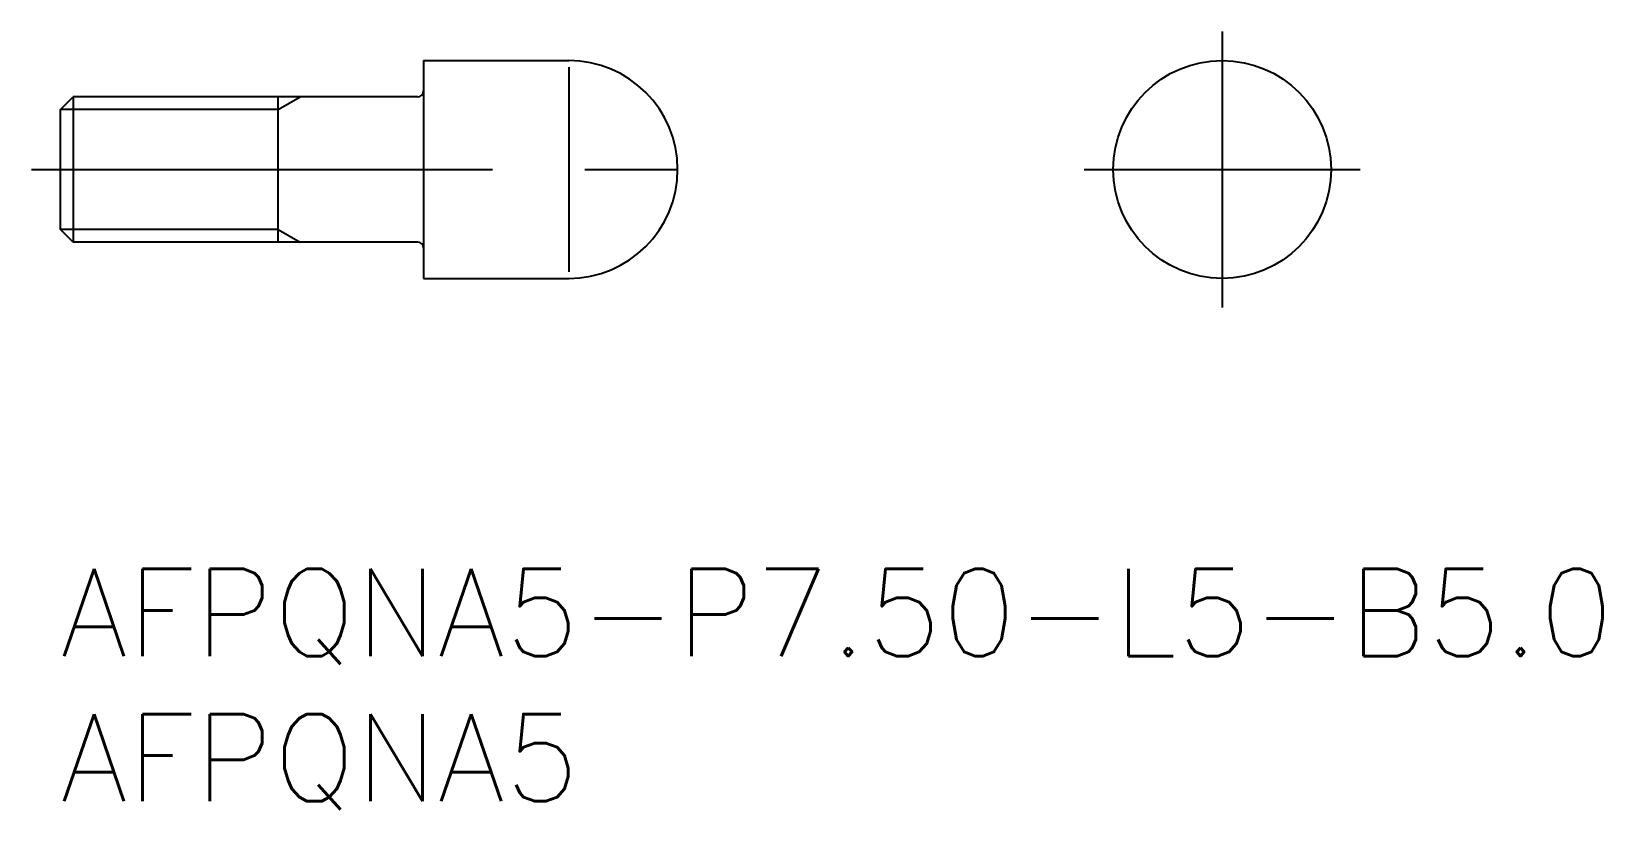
# Model space of a CAD drawing. Extents: x -1 to 53.1, y -8.3 to 18.5.
import ezdxf

# ---------------------------------------------------------------- set-up
doc = ezdxf.new("R2010")
doc.units = 0
doc.header["$LTSCALE"] = 0.5
doc.linetypes.add('CENTER', pattern=[50.8, 31.75, -6.35, 6.35, -6.35])
for name, color, linetype in [('MSM_CENTER', 1, 'CENTER'), ('MSM_CONTINUOUS', 7, 'CONTINUOUS'), ('MSM_NARROW', 5, 'CONTINUOUS'), ('MSM_PART_NUMBER', 7, 'CONTINUOUS')]:
    doc.layers.add(name, color=color, linetype=linetype)
doc.styles.get("Standard").update_dxf_attribs({"font": 'txt.shx', "height": 3, "bigfont": 'bigfont.shx'})

# ---------------------------------------------------------------- blocks, each defined once
blk = doc.blocks.new('*U11')
at = {"layer": 'MSM_PART_NUMBER'}
blk.add_text('AFPQNA5-P7.50-L5-B5.0', height=3, dxfattribs=at).set_placement((0, -3))
blk = doc.blocks.new('*U12')
at = {"layer": 'MSM_PART_NUMBER'}
blk.add_text('AFPQNA5', height=3, dxfattribs=at).set_placement((0, -8))

msp = doc.modelspace()

# ---------------------------------------------------------------- linework, layer by layer
at = {"layer": 'MSM_CENTER'}
for p, q in [((40, 18.5), (40, 9)), ((-1, 13.75), (22.25, 13.75)), ((35.25, 13.75), (44.75, 13.75))]:
    msp.add_line(p, q, dxfattribs=at)
at = {"layer": 'MSM_CONTINUOUS'}
for p, q in [((12.5, 17.5), (17.5, 17.5)), ((12.5, 17.5), (12.5, 10)), ((0, 15.817), (0.433, 16.25)), ((12.3, 16.25), (0.433, 16.25)), ((0.433, 16.25), (0.433, 11.25)), ((7.5, 11.25), (7.5, 16.25)), ((0, 11.683), (0, 15.817)), ((0.433, 11.25), (0, 11.683)), ((12.3, 11.25), (0.433, 11.25)), ((12.5, 10), (17.5, 10))]:
    msp.add_line(p, q, dxfattribs=at)
msp.add_circle((40, 13.75), 3.75, dxfattribs=at)
for centre, radius, start, end in [((17.5, 13.75), 3.75, 270, 90), ((12.3, 16.45), 0.2, 270, 0), ((12.3, 11.05), 0.2, 0, 90)]:
    msp.add_arc(centre, radius, start, end, dxfattribs=at)
at = {"layer": 'MSM_NARROW'}
for p, q in [((17.5, 17.27), (17.5, 10.23)), ((7.5, 15.817), (8.25, 16.25)), ((7.5, 15.817), (0, 15.817)), ((7.5, 11.683), (0, 11.683)), ((7.5, 11.683), (8.25, 11.25))]:
    msp.add_line(p, q, dxfattribs=at)

# ---------------------------------------------------------------- block references
at = {"layer": 'MSM_CONTINUOUS'}
for name in ['*U11', '*U12']:
    msp.add_blockref(name, (0, 0), dxfattribs=at)

doc.saveas('drawing.dxf')
